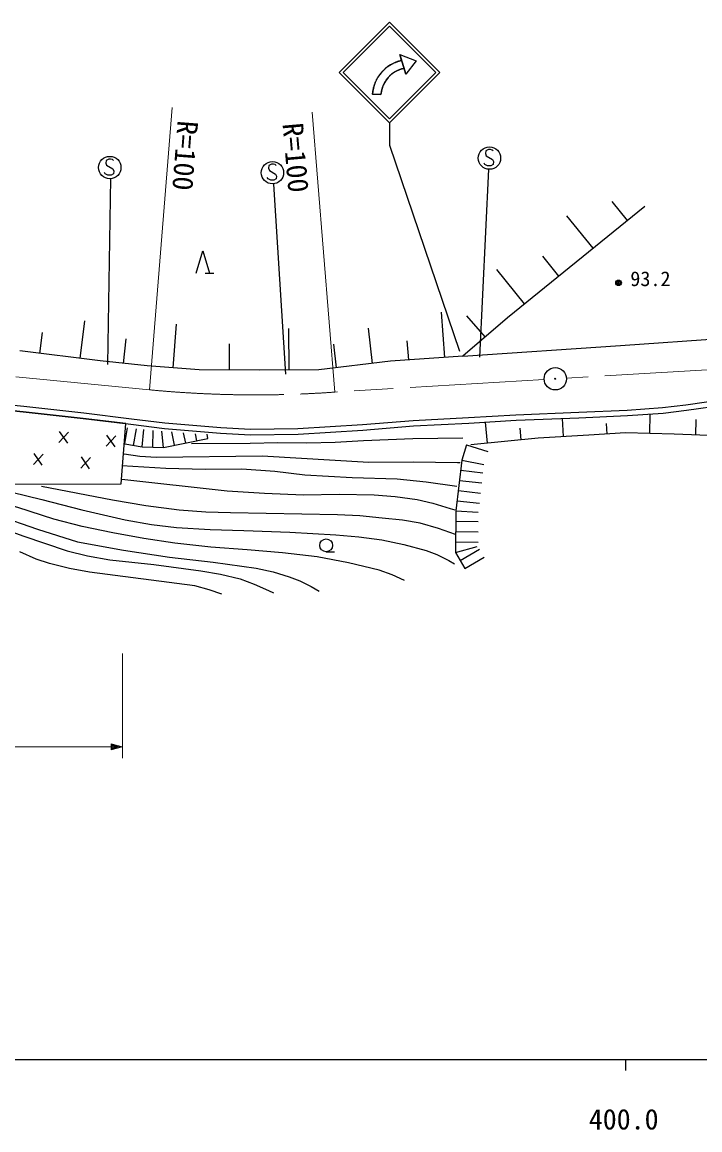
# Model space of a CAD drawing. Units: millimetres, scale not verified. Extents: x 40000 to 680000, y 20000 to 380000.
# Drawn here: x 414114 to 474647, y 198715 to 297611 of the extents above; entities that cross this region are included whole.
import ezdxf
from ezdxf.enums import TextEntityAlignment as Align

# ---------------------------------------------------------------- set-up
doc = ezdxf.new("R2010")
doc.units = ezdxf.units.MM
doc.header["$LTSCALE"] = 1000
doc.linetypes.add('CHAIN', pattern=[18.5, 12, -1.5, 3.5, -1.5])
for name, color, linetype, lineweight in [('M-BGD', 7, 'Continuous', 25), ('M-BGD-EXST', 7, 'Continuous', 25), ('M-BMK', 2, 'CHAIN', 13), ('M-BMK-SRVR', 3, 'Continuous', 25), ('M-STR-HTXT', 7, 'Continuous', 13), ('M-STR-STRC', 7, 'Continuous', 25), ('M-TTL-BAND', 7, 'Continuous', 25)]:
    doc.layers.add(name, color=color, linetype=linetype, lineweight=lineweight)
doc.styles.add('ＭＳ ゴシック', font='')
doc.styles.get('ＭＳ ゴシック').set_extended_font_data('MS Gothic')

msp = doc.modelspace()

# ---------------------------------------------------------------- linework, layer by layer
at = {"layer": 'M-BGD'}
for p, q in [((469734, 281142), (457459, 271221)), ((468199, 279902), (466823, 281602)), ((465131, 277422), (462776, 280330)), ((429647, 275190), (430247, 277187)), ((430247, 277187), (430846, 275190)), ((462062, 274941), (460612, 276732)), ((430447, 275190), (431246, 275190)), ((458993, 272461), (456516, 275522)), ((451862, 267673), (451579, 271730)), ((457459, 271221), (453474, 267786)), ((455467, 269503), (453843, 271383)), ((419294, 267593), (419713, 270940)), ((427601, 266742), (427897, 270640)), ((437965, 266549), (437943, 270272)), ((445420, 267143), (445044, 270279)), ((415695, 268042), (415928, 269906)), ((423182, 267143), (423419, 269337)), ((448639, 267448), (448519, 269165)), ((467571, 268734), (483416, 269851)), ((421094, 267368), (413896, 268267)), ((432630, 266549), (432644, 268899)), ((442207, 266758), (441955, 268853)), ((453474, 267786), (467571, 268734)), ((425271, 266919), (421094, 267368)), ((447027, 267336), (440600, 266565)), ((453474, 267786), (447027, 267336)), ((429931, 266565), (425271, 266919)), ((435330, 266533), (429931, 266565)), ((440600, 266565), (435330, 266533)), ((473400, 263453), (477994, 264103)), ((408415, 263416), (414197, 262833)), ((414197, 262833), (408415, 263416)), ((408465, 263913), (414253, 263329)), ((414253, 263329), (419618, 262724)), ((468151, 262976), (471299, 263203)), ((471299, 263203), (473400, 263453)), ((473464, 262958), (478033, 263604)), ((473464, 262958), (478033, 263604)), ((414197, 262833), (419558, 262228)), ((419558, 262228), (414197, 262833)), ((419558, 262228), (423834, 261707)), ((423365, 261764), (419558, 262228)), ((419618, 262724), (423896, 262203)), ((423896, 262203), (426869, 261829)), ((449049, 262060), (453996, 262310)), ((453996, 262310), (458214, 262560)), ((458214, 262560), (463827, 262790)), ((458239, 262062), (463849, 262291)), ((458239, 262062), (463849, 262291)), ((462472, 260612), (462378, 262231)), ((463827, 262790), (468151, 262976)), ((463849, 262291), (468187, 262478)), ((463849, 262291), (468187, 262478)), ((468187, 262478), (471358, 262708)), ((468187, 262478), (471358, 262708)), ((470171, 260877), (470216, 262625)), ((471358, 262708), (473464, 262958)), ((471358, 262708), (473464, 262958)), ((474275, 260744), (474331, 262149)), ((422969, 256396), (423365, 261764)), ((423279, 259966), (423538, 261401)), ((423834, 261707), (426817, 261332)), ((424055, 259826), (424321, 261300)), ((424831, 259687), (424992, 261239)), ((425781, 259659), (425825, 261140)), ((426731, 259631), (426606, 261094)), ((426817, 261332), (431843, 260915)), ((426869, 261829), (431870, 261414)), ((431870, 261414), (434523, 261269)), ((434523, 261269), (438749, 261331)), ((438749, 261331), (444514, 261684)), ((438768, 260832), (444555, 261186)), ((444514, 261684), (449049, 262060)), ((444555, 261186), (449082, 261561)), ((449082, 261561), (454025, 261811)), ((454025, 261811), (458239, 262062)), ((454025, 261811), (458239, 262062)), ((455691, 260026), (455503, 261899)), ((458699, 260329), (458593, 261375)), ((466369, 260839), (466314, 261773)), ((418260, 261006), (417388, 260070)), ((418185, 260010), (417463, 261066)), ((422488, 260687), (421616, 259751)), ((422413, 259691), (421691, 260747)), ((426731, 259631), (430714, 260441)), ((427727, 259833), (427482, 261035)), ((428723, 260036), (428538, 260944)), ((429719, 260238), (429591, 260867)), ((430714, 260441), (430635, 260832)), ((431843, 260915), (434513, 260769)), ((434513, 260769), (438768, 260832)), ((460202, 260480), (454187, 259875)), ((464742, 260744), (460202, 260480)), ((467996, 260933), (464742, 260744)), ((472346, 260820), (467996, 260933)), ((476205, 260669), (472346, 260820)), ((415911, 258058), (415189, 259114)), ((423279, 259966), (424831, 259687)), ((424831, 259687), (426731, 259631)), ((453809, 259875), (453393, 258514)), ((453809, 259875), (455721, 259291)), ((415986, 259053), (415114, 258118)), ((420215, 258734), (419342, 257798)), ((420139, 257738), (419417, 258794)), ((453393, 258514), (452863, 253978)), ((453393, 258514), (455349, 258105)), ((453287, 257607), (455272, 257376)), ((405106, 256341), (422969, 256396)), ((453181, 256700), (455167, 256469)), ((453075, 255793), (455061, 255561)), ((452969, 254886), (454955, 254654)), ((452863, 253978), (452826, 250274)), ((452863, 253978), (454858, 253852)), ((452854, 253052), (454853, 253032)), ((452835, 251200), (454834, 251180)), ((452844, 252126), (454843, 252106)), ((441270, 250329), (442020, 250329)), ((452826, 250274), (454759, 250782)), ((452826, 250274), (453658, 248838)), ((453242, 249556), (454972, 250557)), ((453658, 248838), (455388, 249839))]:
    msp.add_line(p, q, dxfattribs=at)
for points in [[(453488, 260470), (449022, 260408), (444593, 260237), (442087, 260080), (439537, 260029), (436938, 260061), (434477, 259992), (429233, 259970)], [(423228, 259057), (424617, 258870), (426111, 258779), (435558, 258885), (445089, 258313), (449066, 258359), (453000, 258303), (453227, 258296)], [(452928, 256144), (450205, 256553), (447609, 256823), (443587, 256940), (439372, 257168), (436690, 257479), (433732, 257713), (430470, 257681), (426940, 257752), (423033, 257992)], [(398666, 256448), (402851, 255744), (407058, 254927), (409488, 254299), (411866, 253581), (415492, 252337), (419069, 251221), (423157, 250481), (427269, 249844), (431191, 249406), (435009, 248872), (436532, 248527), (437978, 248099), (438911, 247738), (439917, 247231), (440651, 246797)], [(448265, 247775), (447172, 248276), (445991, 248694), (443268, 249337), (440465, 249879), (437380, 250233), (434201, 250495), (430981, 250740), (427752, 251092), (424979, 251498), (422223, 252005), (419487, 252593), (416934, 253241), (413741, 254266), (410457, 255200), (405441, 256231)], [(410489, 256209), (413205, 255642), (415880, 254980), (419452, 254057), (423324, 253170), (425683, 252770), (427913, 252492), (430905, 252304), (433908, 252217), (438023, 252079), (442135, 251836), (444174, 251667), (446251, 251393), (448205, 250974), (450209, 250436), (451143, 250076), (452215, 249538), (452734, 249253)], [(452821, 251883), (451313, 252416), (449676, 252870), (448093, 253140), (446263, 253338), (444274, 253535), (442275, 253628), (432711, 253811), (430513, 253866), (428147, 254036), (425175, 254429), (422177, 254927), (415846, 256166)], [(423004, 256796), (432425, 255763), (435775, 255545), (439234, 255423), (442432, 255466), (445548, 255401), (447427, 255256), (449410, 254990), (450807, 254665), (452337, 254194), (452754, 254057)], [(410403, 253132), (414177, 251746), (418134, 250422), (419939, 249976), (421953, 249595), (425863, 249178), (430075, 248618), (431828, 248320), (433577, 247903), (434834, 247446), (436112, 246870), (436568, 246652)], [(431948, 246543), (430816, 246940), (429541, 247275), (420128, 248517), (418357, 248835), (416552, 249270), (415363, 249677), (413894, 250308)]]:
    msp.add_lwpolyline(points, dxfattribs=at)
for centre, major_axis in [((467384, 274339), (250, 0)), ((467384, 274339), (150, 0)), ((467384, 274339), (50, 0)), ((441270, 250898), (570, 0))]:
    msp.add_ellipse(centre, major_axis=major_axis, ratio=0.999162, dxfattribs=at)
at = {"layer": 'M-BGD-EXST'}
for p, q in [((455533, 286114), (455493, 285875)), ((455493, 285875), (455573, 285675)), ((455773, 286234), (455533, 286114)), ((455933, 286234), (455773, 286234)), ((456093, 286194), (455933, 286234)), ((456173, 286114), (456093, 286194)), ((421621, 285269), (421581, 285030)), ((421581, 285030), (421661, 284830)), ((421861, 285389), (421621, 285269)), ((421661, 284830), (422220, 284510)), ((422021, 285389), (421861, 285389)), ((422180, 285349), (422021, 285389)), ((422260, 285269), (422180, 285349)), ((436395, 284928), (436155, 284808)), ((436554, 284928), (436395, 284928)), ((436714, 284888), (436554, 284928)), ((436794, 284808), (436714, 284888)), ((455453, 284916), (455373, 285036)), ((455693, 284796), (455453, 284916)), ((455573, 285675), (456133, 285355)), ((456173, 284916), (455973, 284796)), ((456133, 285355), (456213, 285156)), ((456213, 285156), (456173, 284916)), ((421541, 284071), (421461, 284191)), ((421781, 283951), (421541, 284071)), ((422061, 283951), (421781, 283951)), ((422260, 284071), (422061, 283951)), ((422220, 284510), (422300, 284311)), ((422300, 284311), (422260, 284071)), ((436155, 284808), (436115, 284569)), ((436115, 284569), (436195, 284369)), ((436195, 284369), (436754, 284049)), ((436754, 284049), (436834, 283850)), ((436834, 283850), (436794, 283610)), ((455779, 284473), (454974, 267697)), ((455973, 284796), (455693, 284796)), ((421993, 283653), (421738, 267046)), ((436075, 283610), (435995, 283730)), ((436315, 283490), (436075, 283610)), ((436594, 283490), (436315, 283490)), ((436572, 283160), (437632, 266172)), ((436794, 283610), (436594, 283490))]:
    msp.add_line(p, q, dxfattribs=at)
for centre in [(455853, 285475), (421941, 284630), (436474, 284169)]:
    msp.add_ellipse(centre, major_axis=(999, 0), ratio=0.999162, dxfattribs=at)
at = {"layer": 'M-BMK'}
for p, q in [((425499, 264784), (362899, 270901)), ((478139, 266733), (462733, 265830)), ((460738, 265712), (442040, 264579))]:
    msp.add_line(p, q, dxfattribs=at)
msp.add_ellipse((435005, 364191), major_axis=(99943, 0), ratio=0.999162, start_param=4.617134, end_param=4.782837, dxfattribs=at)
msp.add_ellipse((435005, 364191), major_axis=(99943, 0), ratio=0.999162, start_param=4.617134, end_param=4.782837, dxfattribs=at)
at = {"layer": 'M-BMK-SRVR'}
for major_axis in [(999, 0), (40, 0)]:
    msp.add_ellipse((461735, 265772), major_axis=major_axis, ratio=0.999162, dxfattribs=at)
at = {"layer": 'M-STR-HTXT'}
for p, q in [((425499, 264784), (427508, 289987)), ((442040, 264579), (440006, 289588)), ((423066, 231910), (423066, 241255)), ((378398, 232908), (423066, 232908)), ((422067, 232629), (422067, 233188)), ((422067, 233188), (423066, 232908)), ((423066, 232908), (422067, 232629)), ((422107, 232709), (422107, 233108)), ((422107, 233108), (422786, 232908)), ((422786, 232908), (422107, 232709)), ((422147, 232788), (422147, 233028)), ((422147, 233028), (422626, 232908)), ((422626, 232908), (422147, 232788)), ((422187, 232868), (422187, 232948)), ((422187, 232948), (422387, 232908)), ((422387, 232908), (422187, 232868))]:
    msp.add_line(p, q, dxfattribs=at)
at = {"layer": 'M-STR-STRC'}
for p, q in [((442436, 293118), (446933, 297611)), ((442789, 293118), (446933, 297258)), ((451431, 293117), (446933, 297611)), ((451078, 293117), (446933, 297258)), ((447839, 294713), (449309, 294150)), ((447839, 294713), (448397, 292967)), ((447839, 294713), (449309, 294150)), ((447839, 294713), (448397, 292967)), ((448005, 294194), (447839, 294713)), ((447839, 294713), (449309, 294150)), ((448397, 292967), (447839, 294713)), ((447839, 294713), (449309, 294150)), ((446891, 293719), (446939, 293750)), ((446939, 293750), (446988, 293781)), ((446988, 293781), (447038, 293811)), ((447038, 293811), (447088, 293840)), ((447088, 293840), (447139, 293868)), ((447139, 293868), (447190, 293896)), ((447190, 293896), (447242, 293922)), ((447242, 293922), (447294, 293948)), ((447294, 293948), (447346, 293972)), ((447346, 293972), (447399, 293996)), ((447399, 293996), (447453, 294019)), ((447453, 294019), (447507, 294041)), ((447507, 294041), (447561, 294062)), ((447561, 294062), (447615, 294082)), ((447615, 294082), (447670, 294101)), ((447670, 294101), (447725, 294119)), ((447725, 294119), (447781, 294136)), ((447781, 294136), (447836, 294152)), ((447836, 294152), (447892, 294167)), ((447892, 294167), (447949, 294181)), ((448005, 294194), (447949, 294181)), ((448005, 294194), (448232, 293485)), ((448005, 294194), (448232, 293485)), ((449309, 294150), (448397, 292967)), ((449309, 294150), (448397, 292967)), ((449309, 294150), (448397, 292967)), ((449309, 294150), (448397, 292967)), ((442436, 293118), (446933, 288623)), ((442789, 293118), (446933, 288976)), ((445924, 292731), (445955, 292780)), ((445955, 292780), (445988, 292828)), ((445988, 292828), (446021, 292876)), ((446021, 292876), (446055, 292923)), ((446055, 292923), (446090, 292969)), ((446090, 292969), (446125, 293015)), ((446125, 293015), (446162, 293060)), ((446162, 293060), (446199, 293104)), ((446199, 293104), (446237, 293148)), ((446237, 293148), (446276, 293191)), ((446276, 293191), (446315, 293234)), ((446315, 293234), (446355, 293276)), ((446355, 293276), (446396, 293317)), ((446396, 293317), (446438, 293357)), ((446438, 293357), (446480, 293397)), ((446480, 293397), (446523, 293436)), ((446523, 293436), (446567, 293474)), ((446567, 293474), (446611, 293511)), ((446611, 293511), (446656, 293548)), ((446656, 293548), (446702, 293584)), ((446702, 293584), (446748, 293619)), ((446748, 293619), (446795, 293653)), ((446795, 293653), (446843, 293686)), ((446868, 292741), (446837, 292708)), ((446843, 293686), (446891, 293719)), ((446900, 292773), (446868, 292741)), ((446932, 292804), (446900, 292773)), ((446964, 292836), (446932, 292804)), ((446933, 288976), (451078, 293117)), ((446934, 288624), (451431, 293117)), ((446997, 292866), (446964, 292836)), ((447031, 292896), (446997, 292866)), ((447065, 292925), (447031, 292896)), ((447100, 292954), (447065, 292925)), ((447135, 292982), (447100, 292954)), ((447171, 293010), (447135, 292982)), ((447207, 293037), (447171, 293010)), ((447244, 293063), (447207, 293037)), ((447281, 293089), (447244, 293063)), ((447318, 293114), (447281, 293089)), ((447356, 293138), (447318, 293114)), ((447395, 293162), (447356, 293138)), ((447434, 293185), (447395, 293162)), ((447473, 293207), (447434, 293185)), ((447512, 293229), (447473, 293207)), ((447552, 293249), (447512, 293229)), ((447593, 293270), (447552, 293249)), ((447633, 293289), (447593, 293270)), ((447674, 293308), (447633, 293289)), ((447716, 293326), (447674, 293308)), ((447757, 293343), (447716, 293326)), ((447799, 293360), (447757, 293343)), ((447841, 293376), (447799, 293360)), ((447884, 293391), (447841, 293376)), ((447926, 293406), (447884, 293391)), ((447969, 293419), (447926, 293406)), ((448013, 293432), (447969, 293419)), ((448056, 293444), (448013, 293432)), ((448100, 293456), (448056, 293444)), ((448144, 293466), (448100, 293456)), ((448188, 293476), (448144, 293466)), ((448232, 293485), (448188, 293476)), ((448397, 292967), (448232, 293485)), ((445497, 291721), (445511, 291777)), ((445511, 291777), (445526, 291833)), ((445526, 291833), (445542, 291889)), ((445542, 291889), (445559, 291944)), ((445559, 291944), (445577, 291999)), ((445577, 291999), (445595, 292054)), ((445595, 292054), (445615, 292109)), ((445615, 292109), (445636, 292163)), ((445636, 292163), (445657, 292217)), ((445657, 292217), (445680, 292270)), ((445680, 292270), (445703, 292323)), ((445703, 292323), (445728, 292376)), ((445728, 292376), (445753, 292428)), ((445753, 292428), (445779, 292480)), ((445779, 292480), (445806, 292531)), ((445806, 292531), (445834, 292582)), ((445834, 292582), (445863, 292632)), ((445863, 292632), (445893, 292682)), ((445893, 292682), (445924, 292731)), ((446286, 291786), (446272, 291743)), ((446301, 291828), (446286, 291786)), ((446317, 291871), (446301, 291828)), ((446333, 291913), (446317, 291871)), ((446351, 291954), (446333, 291913)), ((446368, 291996), (446351, 291954)), ((446387, 292037), (446368, 291996)), ((446406, 292077), (446387, 292037)), ((446426, 292118), (446406, 292077)), ((446447, 292158), (446426, 292118)), ((446468, 292198), (446447, 292158)), ((446491, 292237), (446468, 292198)), ((446513, 292276), (446491, 292237)), ((446537, 292314), (446513, 292276)), ((446561, 292352), (446537, 292314)), ((446586, 292390), (446561, 292352)), ((446611, 292427), (446586, 292390)), ((446637, 292464), (446611, 292427)), ((446664, 292500), (446637, 292464)), ((446691, 292536), (446664, 292500)), ((446719, 292571), (446691, 292536)), ((446748, 292606), (446719, 292571)), ((446777, 292641), (446748, 292606)), ((446807, 292674), (446777, 292641)), ((446837, 292708), (446807, 292674)), ((445414, 291167), (445417, 291206)), ((446157, 291166), (445414, 291167)), ((445414, 291167), (446157, 291166)), ((445417, 291206), (445422, 291263)), ((445422, 291263), (445428, 291321)), ((445428, 291321), (445435, 291379)), ((445435, 291379), (445442, 291436)), ((445442, 291436), (445451, 291493)), ((445451, 291493), (445461, 291550)), ((445461, 291550), (445472, 291607)), ((445472, 291607), (445484, 291664)), ((445484, 291664), (445497, 291721)), ((446161, 291215), (446157, 291170)), ((446166, 291260), (446161, 291215)), ((446172, 291304), (446166, 291260)), ((446179, 291349), (446172, 291304)), ((446186, 291393), (446179, 291349)), ((446194, 291438), (446186, 291393)), ((446203, 291482), (446194, 291438)), ((446213, 291526), (446203, 291482)), ((446223, 291570), (446213, 291526)), ((446234, 291613), (446223, 291570)), ((446246, 291657), (446234, 291613)), ((446259, 291700), (446246, 291657)), ((446272, 291743), (446259, 291700)), ((446933, 288623), (446933, 286626)), ((446933, 286626), (453193, 268247))]:
    msp.add_line(p, q, dxfattribs=at)
for major_axis, start_param, end_param in [((3325, 0), 1.791198, 3.076959), ((2584, 0), 1.765672, 3.058865)]:
    msp.add_ellipse((448732, 290952), major_axis=major_axis, ratio=0.999162, start_param=start_param, end_param=end_param, dxfattribs=at)
at = {"layer": 'M-TTL-BAND'}
for p, q in [((40000, 205000), (579000, 205000)), ((468000, 205000), (468000, 204000))]:
    msp.add_line(p, q, dxfattribs=at)

# ---------------------------------------------------------------- texts
at = {"layer": 'M-STR-HTXT', "style": 'ＭＳ ゴシック'}
for rotation, p in [(265.596, (427461, 288918)), (275.004, (436823, 288493))]:
    msp.add_text('R=100', height=1833, rotation=rotation, dxfattribs=at).set_placement(p, align=Align.BOTTOM_LEFT)
msp.add_text('93.2', height=1320, dxfattribs=at).set_placement((468436, 273646), align=Align.BOTTOM_LEFT)
at = {"layer": 'M-TTL-BAND', "style": 'ＭＳ ゴシック'}
msp.add_text('400.0', height=1833, dxfattribs=at).set_placement((467844, 198195), align=Align.BOTTOM_CENTER)

doc.saveas('drawing.dxf')
